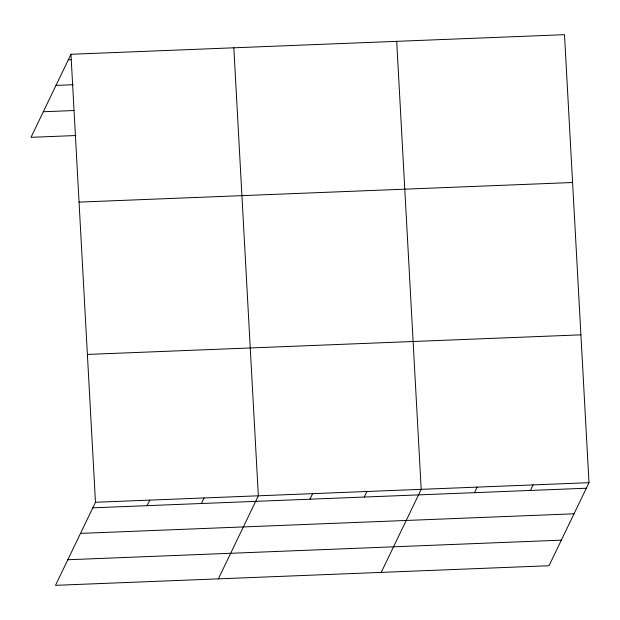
<?xml version="1.0" encoding="UTF-8"?>
<svg xmlns="http://www.w3.org/2000/svg" width="620" height="620" viewBox="0 0 620 620"><rect width="100%" height="100%" fill="white"/><g stroke="black" fill="none" stroke-linecap="round" stroke-linejoin="round"><path stroke-width="0.93" d="M70.967 54.273L95.472 502.27L55.506 585.327L549.033 565.727L589 482.678L564.495 34.674L70.967 54.273L31 137.322L75.764 135.548M147.087 505.664L149.761 500.115M201.376 503.51L204.05 497.961M218.364 578.855L258.339 495.806L233.833 47.802M309.954 499.201L312.627 493.652M364.242 497.046L366.916 491.497M381.23 572.392L421.197 489.343L396.699 41.339M474.463 492.668L477.137 487.118M530.394 490.443L533.068 484.902M68.301 59.822L71.16 59.706M55.994 85.397L73.137 84.715M43.307 111.747L73.788 110.538M79.058 202.112L572.586 182.513M87.389 354.431L580.917 334.839M95.472 502.27L589 482.678M92.799 507.819L586.326 488.227M80.492 533.394L574.019 513.802M67.812 559.751L561.34 540.152"/></g></svg>
